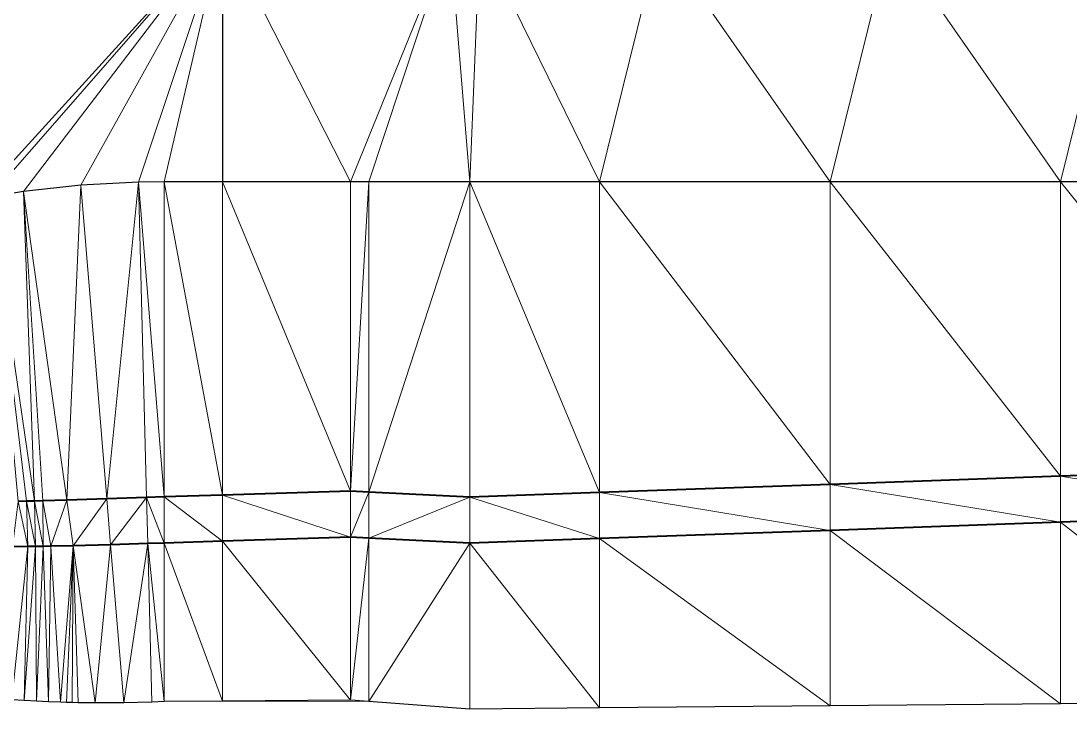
# Model space of a CAD drawing. Header units: metres. Extents: x 246428 to 246884, y 7418966 to 7419490.
# Drawn here: x 246612.94 to 246635.7, y 7419225.45 to 7419240.38 of the extents above; entities that cross this region are included whole.
import ezdxf

# ---------------------------------------------------------------- set-up
doc = ezdxf.new("R2010")
doc.units = ezdxf.units.M
doc.linetypes.add('blank name', pattern=[0])
doc.linetypes.add('HIDDEN', pattern=[9.525, 6.35, -3.175])
doc.layers.add('_12D_UNMAPPED', color=7, linetype='Continuous')
for name, color, linetype, lineweight in [('BATTER', 250, 'HIDDEN', 25), ('DRAINAGE_SWALE', 7, 'CHANNEL_DASHDOT_X4', 40), ('GRADELINES', 250, 'HIDDEN', 25)]:
    doc.layers.add(name, color=color, linetype=linetype, lineweight=lineweight)
doc.styles.get("Standard").update_dxf_attribs({"font": 'romans.shx', "width": 0.65})
doc.linetypes.add('CHANNEL_DASHDOT_X4', pattern='A,6,-1,1,-1,0.004,[">",Standard,S=4,R=0,X=0,Y=-1.7144],0.004,1,-1,6,-1,1,-1', length=20.008)

msp = doc.modelspace()

# ---------------------------------------------------------------- linework, layer by layer
at = {"layer": '_12D_UNMAPPED', "color": 3, "linetype": 'blank name', "lineweight": 0}
for points in [[(246612.016, 7419236.516, 32.38), (246610.032, 7419249.681, 32.4), (246617.317, 7419242.34, 33.339)], [(246612.267, 7419236.561, 32.385), (246612.016, 7419236.516, 32.38), (246617.317, 7419242.34, 33.339)], [(246613.003, 7419236.677, 32.509), (246612.267, 7419236.561, 32.385), (246617.317, 7419242.34, 33.339)], [(246614.246, 7419236.815, 32.717), (246613.003, 7419236.677, 32.509), (246617.317, 7419242.34, 33.339)], [(246615.494, 7419236.882, 32.926), (246614.246, 7419236.815, 32.717), (246617.317, 7419242.34, 33.339)], [(246616.054, 7419236.889, 33.019), (246615.494, 7419236.882, 32.926), (246617.317, 7419242.34, 33.339)], [(246616.054, 7419236.889, 33.019), (246617.317, 7419242.34, 33.339), (246617.317, 7419236.889, 33.23)], [(246620.09, 7419236.889, 33.308), (246617.317, 7419236.889, 33.23), (246617.317, 7419242.34, 33.339)], [(246617.317, 7419242.34, 33.339), (246617.317, 7419236.889, 33.23), (246617.317, 7419236.889, 33.23)], [(246620.09, 7419236.889, 33.308), (246617.317, 7419242.34, 33.339), (246622.246, 7419242.207, 33.449)], [(246620.493, 7419236.889, 33.32), (246620.09, 7419236.889, 33.308), (246622.246, 7419242.207, 33.449)], [(246620.09, 7419236.889, 33.308), (246620.09, 7419236.889, 33.308), (246622.246, 7419242.207, 33.449)], [(246622.683, 7419236.889, 33.381), (246620.493, 7419236.889, 33.32), (246622.246, 7419242.207, 33.449)], [(246622.246, 7419242.207, 33.449), (246622.898, 7419242.189, 33.463), (246622.683, 7419236.889, 33.381)], [(246622.898, 7419242.189, 33.463), (246625.493, 7419236.889, 33.401), (246622.683, 7419236.889, 33.381)], [(246622.898, 7419242.189, 33.463), (246622.898, 7419242.189, 33.463), (246622.683, 7419236.889, 33.381)], [(246622.898, 7419242.189, 33.463), (246626.802, 7419242.189, 33.491), (246625.493, 7419236.889, 33.401)], [(246625.493, 7419236.889, 33.401), (246626.802, 7419242.189, 33.491), (246630.493, 7419236.889, 33.437)], [(246626.802, 7419242.189, 33.491), (246631.802, 7419242.189, 33.526), (246630.493, 7419236.889, 33.437)], [(246631.802, 7419242.189, 33.526), (246635.493, 7419236.889, 33.472), (246630.493, 7419236.889, 33.437)], [(246631.802, 7419242.189, 33.526), (246636.802, 7419242.189, 33.562), (246635.493, 7419236.889, 33.472)], [(246636.802, 7419242.189, 33.562), (246640.493, 7419236.889, 33.507), (246635.493, 7419236.889, 33.472)], [(246615.494, 7419236.882, 32.926), (246614.807, 7419230.012, 31.541), (246614.246, 7419236.815, 32.717)], [(246615.668, 7419230.039, 31.555), (246614.807, 7419230.012, 31.541), (246615.494, 7419236.882, 32.926)], [(246616.054, 7419236.889, 33.019), (246616.054, 7419230.051, 31.562), (246615.494, 7419236.882, 32.926)], [(246616.054, 7419230.051, 31.562), (246615.668, 7419230.039, 31.555), (246615.494, 7419236.882, 32.926)], [(246617.317, 7419230.091, 31.583), (246616.054, 7419236.889, 33.019), (246617.317, 7419236.889, 33.23)], [(246617.317, 7419230.091, 31.583), (246616.054, 7419230.051, 31.562), (246616.054, 7419236.889, 33.019)], [(246620.09, 7419230.178, 31.63), (246617.317, 7419230.091, 31.583), (246617.317, 7419236.889, 33.23)], [(246617.317, 7419236.889, 33.23), (246617.317, 7419230.091, 31.583), (246617.317, 7419236.889, 33.23)], [(246620.09, 7419236.889, 33.308), (246620.09, 7419230.178, 31.63), (246617.317, 7419236.889, 33.23)], [(246620.493, 7419230.157, 31.636), (246620.09, 7419230.178, 31.63), (246620.493, 7419236.889, 33.32)], [(246620.493, 7419236.889, 33.32), (246620.09, 7419230.178, 31.63), (246620.09, 7419236.889, 33.308)], [(246620.09, 7419236.889, 33.308), (246620.09, 7419230.178, 31.63), (246620.09, 7419236.889, 33.308)], [(246622.683, 7419236.889, 33.381), (246620.493, 7419230.157, 31.636), (246620.493, 7419236.889, 33.32)], [(246622.683, 7419230.049, 31.671), (246620.493, 7419230.157, 31.636), (246622.683, 7419236.889, 33.381)], [(246625.493, 7419236.889, 33.401), (246625.493, 7419230.148, 31.716), (246622.683, 7419236.889, 33.381)], [(246625.493, 7419230.148, 31.716), (246622.683, 7419230.049, 31.671), (246622.683, 7419236.889, 33.381)], [(246625.493, 7419230.148, 31.716), (246625.493, 7419236.889, 33.401), (246630.493, 7419230.325, 31.796)], [(246630.493, 7419230.325, 31.796), (246625.493, 7419236.889, 33.401), (246630.493, 7419236.889, 33.437)], [(246635.493, 7419236.889, 33.472), (246635.493, 7419230.502, 31.875), (246630.493, 7419236.889, 33.437)], [(246635.493, 7419230.502, 31.875), (246630.493, 7419230.325, 31.796), (246630.493, 7419236.889, 33.437)], [(246640.493, 7419236.889, 33.507), (246640.493, 7419230.679, 31.955), (246635.493, 7419236.889, 33.472)], [(246640.493, 7419230.679, 31.955), (246635.493, 7419230.502, 31.875), (246635.493, 7419236.889, 33.472)], [(246613.24, 7419229.962, 31.515), (246612.267, 7419236.561, 32.385), (246613.003, 7419236.677, 32.509)], [(246614.246, 7419236.815, 32.717), (246613.94, 7419229.985, 31.526), (246613.003, 7419236.677, 32.509)], [(246613.94, 7419229.985, 31.526), (246613.419, 7419229.968, 31.518), (246613.003, 7419236.677, 32.509)], [(246613.419, 7419229.968, 31.518), (246613.24, 7419229.962, 31.515), (246613.003, 7419236.677, 32.509)], [(246614.807, 7419230.012, 31.541), (246613.94, 7419229.985, 31.526), (246614.246, 7419236.815, 32.717)], [(246612.886, 7419229.951, 31.509), (246612.267, 7419236.561, 32.385), (246613.063, 7419229.957, 31.512)], [(246612.267, 7419236.561, 32.385), (246613.24, 7419229.962, 31.515), (246613.063, 7419229.957, 31.512)], [(246630.493, 7419230.325, 31.796), (246635.493, 7419230.502, 31.875), (246635.493, 7419229.502, 31.855)], [(246635.493, 7419230.502, 31.875), (246640.493, 7419230.679, 31.955), (246640.493, 7419229.679, 31.935)], [(246635.493, 7419230.502, 31.875), (246640.493, 7419229.679, 31.935), (246635.493, 7419229.502, 31.855)], [(246625.493, 7419230.148, 31.716), (246630.493, 7419230.325, 31.796), (246630.493, 7419229.325, 31.776)], [(246630.493, 7419230.325, 31.796), (246635.493, 7419229.502, 31.855), (246630.493, 7419229.325, 31.776)], [(246613.94, 7419229.985, 31.526), (246614.807, 7419230.012, 31.541), (246614.079, 7419228.994, 31.506)], [(246614.807, 7419230.012, 31.541), (246614.889, 7419229.015, 31.521), (246614.079, 7419228.994, 31.506)], [(246614.807, 7419230.012, 31.541), (246615.668, 7419230.039, 31.555), (246614.889, 7419229.015, 31.521)], [(246615.668, 7419230.039, 31.555), (246615.693, 7419229.039, 31.535), (246614.889, 7419229.015, 31.521)], [(246615.668, 7419230.039, 31.555), (246616.054, 7419230.051, 31.562), (246616.054, 7419229.051, 31.542)], [(246615.668, 7419230.039, 31.555), (246616.054, 7419229.051, 31.542), (246615.693, 7419229.039, 31.535)], [(246616.054, 7419230.051, 31.562), (246617.317, 7419230.091, 31.583), (246617.317, 7419229.091, 31.563)], [(246616.054, 7419230.051, 31.562), (246617.317, 7419229.091, 31.563), (246616.054, 7419229.051, 31.542)], [(246620.09, 7419230.178, 31.63), (246620.09, 7419230.177, 31.63), (246617.317, 7419230.091, 31.583)], [(246617.317, 7419230.091, 31.583), (246620.09, 7419230.177, 31.63), (246620.09, 7419229.178, 31.61)], [(246617.317, 7419230.091, 31.583), (246620.09, 7419229.178, 31.61), (246617.317, 7419229.091, 31.563)], [(246620.493, 7419230.157, 31.636), (246620.09, 7419230.177, 31.63), (246620.09, 7419230.178, 31.63)], [(246620.09, 7419230.177, 31.63), (246620.493, 7419230.157, 31.636), (246620.09, 7419229.178, 31.61)], [(246620.493, 7419230.157, 31.636), (246620.493, 7419229.157, 31.616), (246620.09, 7419229.178, 31.61)], [(246620.493, 7419230.157, 31.636), (246622.683, 7419230.049, 31.671), (246620.493, 7419229.157, 31.616)], [(246622.683, 7419230.049, 31.671), (246622.683, 7419229.049, 31.651), (246620.493, 7419229.157, 31.616)], [(246622.683, 7419230.049, 31.671), (246625.493, 7419230.148, 31.716), (246625.493, 7419229.148, 31.696)], [(246622.683, 7419230.049, 31.671), (246625.493, 7419229.148, 31.696), (246622.683, 7419229.049, 31.651)], [(246625.493, 7419229.148, 31.696), (246625.493, 7419230.148, 31.716), (246630.493, 7419229.325, 31.776)], [(246612.758, 7419228.966, 31.483), (246612.886, 7419229.951, 31.509), (246613.092, 7419228.973, 31.489)], [(246612.886, 7419229.951, 31.509), (246613.063, 7419229.957, 31.512), (246613.092, 7419228.973, 31.489)], [(246613.063, 7419229.957, 31.512), (246613.24, 7419229.962, 31.515), (246613.258, 7419228.976, 31.492)], [(246613.063, 7419229.957, 31.512), (246613.258, 7419228.976, 31.492), (246613.092, 7419228.973, 31.489)], [(246613.24, 7419229.962, 31.515), (246613.419, 7419229.968, 31.518), (246613.423, 7419228.979, 31.495)], [(246613.24, 7419229.962, 31.515), (246613.423, 7419228.979, 31.495), (246613.258, 7419228.976, 31.492)], [(246613.419, 7419229.968, 31.518), (246613.94, 7419229.985, 31.526), (246613.591, 7419228.983, 31.498)], [(246613.419, 7419229.968, 31.518), (246613.591, 7419228.983, 31.498), (246613.423, 7419228.979, 31.495)], [(246613.94, 7419229.985, 31.526), (246614.079, 7419228.994, 31.506), (246613.591, 7419228.983, 31.498)], [(246640.493, 7419229.679, 31.935), (246640.493, 7419225.613, 32.951), (246635.493, 7419229.502, 31.855)], [(246630.493, 7419225.516, 32.728), (246625.493, 7419229.148, 31.696), (246630.493, 7419229.325, 31.776)], [(246635.493, 7419229.502, 31.855), (246635.493, 7419225.559, 32.841), (246630.493, 7419229.325, 31.776)], [(246635.493, 7419225.559, 32.841), (246630.493, 7419225.516, 32.728), (246630.493, 7419229.325, 31.776)], [(246640.493, 7419225.613, 32.951), (246635.493, 7419225.559, 32.841), (246635.493, 7419229.502, 31.855)], [(246620.09, 7419229.178, 31.61), (246620.09, 7419229.177, 31.61), (246617.317, 7419229.091, 31.563)], [(246620.09, 7419229.177, 31.61), (246620.09, 7419225.645, 32.493), (246617.317, 7419229.091, 31.563)], [(246620.493, 7419229.157, 31.616), (246620.09, 7419229.177, 31.61), (246620.09, 7419229.178, 31.61)], [(246620.493, 7419229.157, 31.616), (246620.09, 7419225.645, 32.493), (246620.09, 7419229.177, 31.61)], [(246620.493, 7419225.613, 32.502), (246620.09, 7419225.645, 32.493), (246620.493, 7419229.157, 31.616)], [(246622.683, 7419229.049, 31.651), (246620.493, 7419225.613, 32.502), (246620.493, 7419229.157, 31.616)], [(246625.493, 7419229.148, 31.696), (246625.493, 7419225.473, 32.615), (246622.683, 7419229.049, 31.651)], [(246630.493, 7419225.516, 32.728), (246625.493, 7419225.473, 32.615), (246625.493, 7419229.148, 31.696)], [(246613.017, 7419225.633, 32.333), (246612.747, 7419225.65, 32.327), (246613.092, 7419228.973, 31.489)], [(246612.747, 7419225.65, 32.327), (246612.758, 7419228.966, 31.483), (246613.092, 7419228.973, 31.489)], [(246613.283, 7419225.619, 32.339), (246613.017, 7419225.633, 32.333), (246613.258, 7419228.976, 31.492)], [(246613.258, 7419228.976, 31.492), (246613.017, 7419225.633, 32.333), (246613.092, 7419228.973, 31.489)], [(246613.423, 7419228.979, 31.495), (246613.283, 7419225.619, 32.339), (246613.258, 7419228.976, 31.492)], [(246613.544, 7419225.607, 32.345), (246613.283, 7419225.619, 32.339), (246613.423, 7419228.979, 31.495)], [(246613.591, 7419228.983, 31.498), (246613.544, 7419225.607, 32.345), (246613.423, 7419228.979, 31.495)], [(246613.802, 7419225.597, 32.351), (246613.544, 7419225.607, 32.345), (246613.591, 7419228.983, 31.498)], [(246614.079, 7419228.994, 31.506), (246613.802, 7419225.597, 32.351), (246613.591, 7419228.983, 31.498)], [(246613.93, 7419225.593, 32.354), (246613.802, 7419225.597, 32.351), (246614.079, 7419228.994, 31.506)], [(246614.056, 7419225.589, 32.357), (246613.93, 7419225.593, 32.354), (246614.079, 7419228.994, 31.506)], [(246614.185, 7419225.586, 32.36), (246614.056, 7419225.589, 32.357), (246614.079, 7419228.994, 31.506)], [(246614.889, 7419229.015, 31.521), (246614.557, 7419225.581, 32.368), (246614.079, 7419228.994, 31.506)], [(246614.557, 7419225.581, 32.368), (246614.185, 7419225.586, 32.36), (246614.079, 7419228.994, 31.506)], [(246615.172, 7419225.583, 32.382), (246614.557, 7419225.581, 32.368), (246614.889, 7419229.015, 31.521)], [(246615.693, 7419229.039, 31.535), (246615.172, 7419225.583, 32.382), (246614.889, 7419229.015, 31.521)], [(246615.781, 7419225.599, 32.396), (246615.172, 7419225.583, 32.382), (246615.693, 7419229.039, 31.535)], [(246616.054, 7419229.051, 31.542), (246616.054, 7419225.611, 32.402), (246615.693, 7419229.039, 31.535)], [(246616.054, 7419225.611, 32.402), (246615.781, 7419225.599, 32.396), (246615.693, 7419229.039, 31.535)], [(246617.317, 7419229.091, 31.563), (246617.317, 7419225.622, 32.431), (246616.054, 7419229.051, 31.542)], [(246617.317, 7419225.622, 32.431), (246616.054, 7419225.611, 32.402), (246616.054, 7419229.051, 31.542)], [(246620.09, 7419225.645, 32.493), (246617.317, 7419225.622, 32.431), (246617.317, 7419229.091, 31.563)], [(246622.683, 7419225.449, 32.551), (246620.493, 7419225.613, 32.502), (246622.683, 7419229.049, 31.651)], [(246625.493, 7419225.473, 32.615), (246622.683, 7419225.449, 32.551), (246622.683, 7419229.049, 31.651)], [(246620.09, 7419225.645, 32.493), (246620.09, 7419225.643, 32.493), (246617.317, 7419225.622, 32.431)], [(246620.09, 7419225.643, 32.493), (246620.493, 7419225.613, 32.502), (246617.317, 7419225.622, 32.431)], [(246620.493, 7419225.613, 32.502), (246620.09, 7419225.643, 32.493), (246620.09, 7419225.645, 32.493)]]:
    msp.add_3dface(points, dxfattribs=at)
at = {"layer": 'BATTER'}
for points in [[(246640.493, 7419236.889, 33.507), (246635.493, 7419236.889, 33.472), (246630.493, 7419236.889, 33.437), (246625.493, 7419236.889, 33.401), (246622.683, 7419236.889, 33.381), (246620.493, 7419236.889, 33.32), (246620.09, 7419236.889, 33.308), (246620.09, 7419236.889, 33.308), (246617.317, 7419236.889, 33.23), (246616.054, 7419236.889, 33.019), (246615.494, 7419236.882, 32.926), (246614.246, 7419236.815, 32.717), (246613.003, 7419236.677, 32.509), (246612.267, 7419236.561, 32.385)], [(246640.493, 7419225.613, 32.951), (246635.493, 7419225.559, 32.841), (246630.493, 7419225.516, 32.728), (246625.493, 7419225.473, 32.615), (246622.683, 7419225.449, 32.551), (246620.493, 7419225.613, 32.502), (246620.09, 7419225.643, 32.493), (246620.09, 7419225.645, 32.493), (246617.317, 7419225.622, 32.431), (246616.054, 7419225.611, 32.402), (246615.781, 7419225.599, 32.396), (246615.172, 7419225.583, 32.382), (246614.557, 7419225.581, 32.368), (246614.185, 7419225.586, 32.36), (246614.056, 7419225.589, 32.357), (246613.93, 7419225.593, 32.354), (246613.802, 7419225.597, 32.351), (246613.544, 7419225.607, 32.345), (246613.283, 7419225.619, 32.339), (246613.017, 7419225.633, 32.333), (246612.747, 7419225.65, 32.327)]]:
    msp.add_polyline3d(points, dxfattribs=at)
at = {"layer": 'DRAINAGE_SWALE'}
for points in [[(246640.493, 7419230.679, 31.955), (246635.493, 7419230.502, 31.875), (246630.493, 7419230.325, 31.796), (246625.493, 7419230.148, 31.716), (246622.683, 7419230.049, 31.671), (246620.493, 7419230.157, 31.636), (246620.09, 7419230.177, 31.63), (246620.09, 7419230.178, 31.63), (246617.317, 7419230.091, 31.583), (246616.054, 7419230.051, 31.562), (246615.668, 7419230.039, 31.555), (246614.807, 7419230.012, 31.541), (246613.94, 7419229.985, 31.526), (246613.419, 7419229.968, 31.518), (246613.24, 7419229.962, 31.515), (246613.063, 7419229.957, 31.512), (246612.886, 7419229.951, 31.509)], [(246640.493, 7419229.679, 31.935), (246635.493, 7419229.502, 31.855), (246630.493, 7419229.325, 31.776), (246625.493, 7419229.148, 31.696), (246622.683, 7419229.049, 31.651), (246620.493, 7419229.157, 31.616), (246620.09, 7419229.177, 31.61), (246620.09, 7419229.178, 31.61), (246617.317, 7419229.091, 31.563), (246616.054, 7419229.051, 31.542), (246615.693, 7419229.039, 31.535), (246614.889, 7419229.015, 31.521), (246614.079, 7419228.994, 31.506), (246613.591, 7419228.983, 31.498), (246613.423, 7419228.979, 31.495), (246613.258, 7419228.976, 31.492), (246613.092, 7419228.973, 31.489), (246612.758, 7419228.966, 31.483)]]:
    msp.add_polyline3d(points, dxfattribs=at)
at = {"layer": 'GRADELINES'}
msp.add_polyline3d([(246617.317, 7419242.34, 33.339), (246617.317, 7419236.889, 33.23)], dxfattribs=at)

doc.saveas('drawing.dxf')
